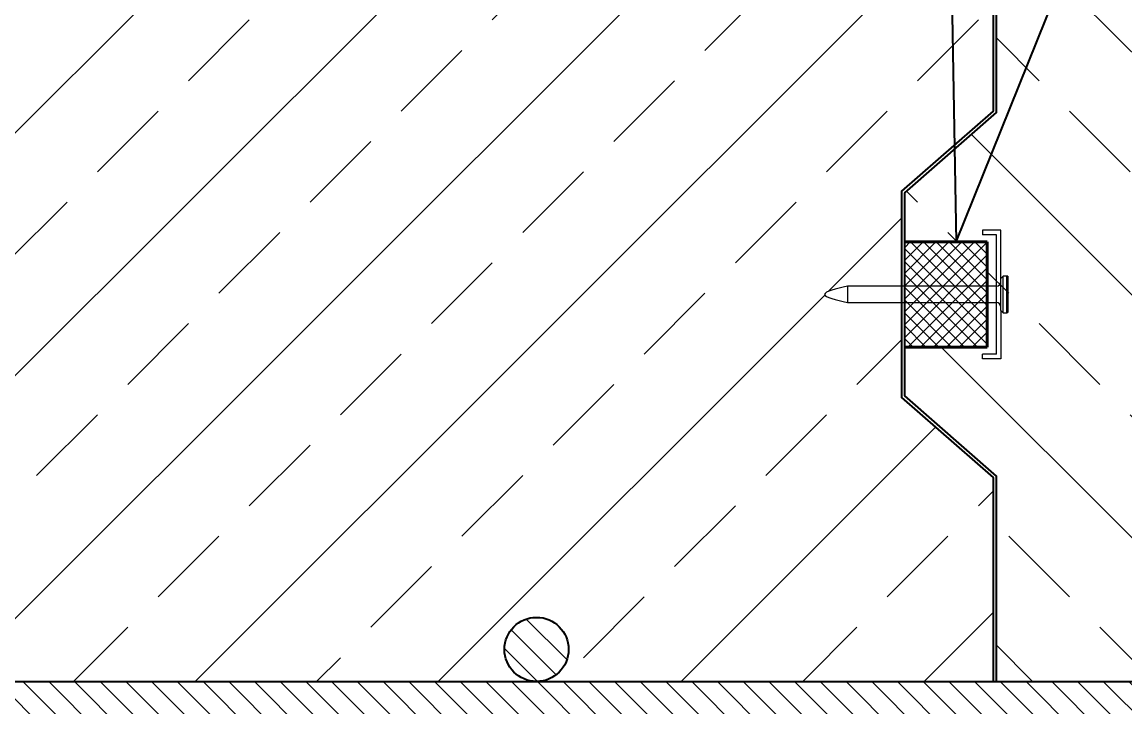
# Model space of a CAD drawing. Header units: millimetres. Extents: x 647 to 146539, y -131215 to 59.
# Drawn here: x 105423.5 to 105664.2, y -12245.2 to -12095.7 of the extents above; entities that cross this region are included whole.
import ezdxf
from ezdxf import colors
from ezdxf.entities.mleader import LeaderData, LeaderLine
from ezdxf.math import Vec2, Vec3

# ---------------------------------------------------------------- set-up
doc = ezdxf.new("R2010")
doc.units = ezdxf.units.MM
for name, color, linetype, lineweight in [('G-Cienka', 4, 'Continuous', 9), ('G-Elementy konstrukcyjne', 1, 'Continuous', 40), ('G-Kreskowanie', 9, 'Continuous', 5), ('G-Obrys', 3, 'Continuous', 20)]:
    doc.layers.add(name, color=color, linetype=linetype, lineweight=lineweight)
doc.layers.add('G-Prety', color=1, linetype='Continuous')
doc.styles.add('Arial-GG', font='arial.ttf')
pattern_1 = [(135, (102247.6074, -12835.266), (-2.80633, -2.80633), [])]

msp = doc.modelspace()

# ---------------------------------------------------------------- hatches: boundary and pattern name
at = {"layer": 'G-Kreskowanie'}
h = msp.add_hatch(dxfattribs=at)
h.set_pattern_fill('ANSI33', color=256, scale=150)
h.set_pattern_definition([(45, (-1494506.263, 725752.96), (-26.5165043, 26.5165043), []), (45, (-1494479.746, 725752.96), (-26.5165043, 26.5165043), [18.75, -9.375])])
edge = h.paths.add_edge_path()
edge.add_line((105263.85, -12239.67), (105263.85, -11947.67))
edge.add_line((105263.85, -11947.67), (105635.44, -11947.67))
edge.add_line((105635.44, -11947.67), (105635.44, -11990.17))
edge.add_line((105635.44, -11990.17), (105615.44, -12007.67))
edge.add_line((105615.44, -12007.67), (105615.44, -12028.37))
edge.add_line((105615.44, -12028.37), (105603.64, -12028.37))
edge.add_spline(control_points=[(105603.64, -12028.37), (105601.14, -12028.97), (105596.14, -12030.17), (105601.14, -12031.37), (105603.64, -12031.97)], knot_values=[0, 0, 0, 0, 0.5, 1, 1, 1, 1], degree=3, periodic=0)
edge.add_line((105603.64, -12031.97), (105615.44, -12031.97))
edge.add_line((105615.44, -12031.97), (105615.44, -12052.67))
edge.add_line((105615.44, -12052.67), (105635.44, -12070.17))
edge.add_line((105635.44, -12070.17), (105635.44, -12115.17))
edge.add_line((105635.44, -12115.17), (105615.44, -12132.67))
edge.add_line((105615.44, -12132.67), (105615.44, -12153.37))
edge.add_line((105615.44, -12153.37), (105603.64, -12153.37))
edge.add_spline(control_points=[(105603.64, -12153.37), (105601.14, -12153.97), (105596.14, -12155.17), (105601.14, -12156.37), (105603.64, -12156.97)], knot_values=[0, 0, 0, 0, 0.5, 1, 1, 1, 1], degree=3, periodic=0)
edge.add_line((105603.64, -12156.97), (105615.44, -12156.97))
edge.add_line((105615.44, -12156.97), (105615.44, -12177.67))
edge.add_line((105615.44, -12177.67), (105635.44, -12195.17))
edge.add_line((105635.44, -12195.17), (105635.44, -12239.67))
edge.add_line((105635.44, -12239.67), (105535.8, -12239.67))
edge.add_ellipse((105535.8, -12232.67), major_axis=(7, 0), ratio=1, start_angle=270, end_angle=360)
edge.add_ellipse((105535.8, -12232.67), major_axis=(7, 0), ratio=1, start_angle=0, end_angle=270)
edge.add_line((105535.8, -12239.67), (105335.8, -12239.67))
edge.add_ellipse((105335.8, -12232.67), major_axis=(7, 0), ratio=1, start_angle=270, end_angle=360)
edge.add_ellipse((105335.8, -12232.67), major_axis=(7, 0), ratio=1, start_angle=0, end_angle=270)
edge.add_line((105335.8, -12239.67), (105263.85, -12239.67))
h = msp.add_hatch(dxfattribs=at)
h.set_pattern_fill('ANSI33', color=256, scale=150, angle=90)
h.set_pattern_definition([(135, (-1494506.263, 725752.96), (-26.5165043, -26.5165043), []), (135, (-1494506.263, 725779.477), (-26.5165043, -26.5165043), [18.75, -9.375])])
h.paths.add_polyline_path([(105636.14, -12239.67), (105636.14, -12194.85), (105616.14, -12177.35), (105616.14, -12166.69), (105634.14, -12166.69), (105634.14, -12143.69), (105616.14, -12143.69), (105616.14, -12132.99), (105636.14, -12115.49), (105636.14, -12069.85), (105616.14, -12052.35), (105616.14, -12041.69), (105634.14, -12041.69), (105634.14, -12018.69), (105616.14, -12018.69), (105616.14, -12007.99), (105636.14, -11990.49), (105636.14, -11947.67), (106007.74, -11947.67), (106007.74, -12239.67), (105935.8, -12239.67, 0.414214), (105942.8, -12232.67, 2.414214), (105935.8, -12239.67), (105735.8, -12239.67, 0.414214), (105742.8, -12232.67, 2.414214), (105735.8, -12239.67)])
h.paths.add_polyline_path([(105832.79, -12237.55), (105848.1, -12237.55), (105848.1, -12165.18), (105832.79, -12165.18)], flags=24)
h = msp.add_hatch(dxfattribs=at)
h.set_pattern_fill('NET', color=256, scale=0.625, angle=315)
h.set_pattern_definition([(315, (105116.4525, -10826.0896), (1.403165, 1.403165), []), (45, (105116.4525, -10826.0896), (-1.403165, 1.403165), [])])
h.paths.add_polyline_path([(105634.14, -12166.69), (105634.14, -12143.69), (105616.14, -12143.69), (105616.14, -12166.69)])
h = msp.add_hatch(dxfattribs=at)
h.set_pattern_fill('ANSI31', color=256, scale=1.25, angle=90)
h.set_pattern_definition(pattern_1)
h.paths.add_polyline_path([(105542.8, -12232.67, -1), (105528.8, -12232.67, -1)], flags=17)
h = msp.add_hatch(dxfattribs=at)
h.set_pattern_fill('ANSI31', color=256, scale=1.25, angle=90)
h.set_pattern_definition(pattern_1)
h.paths.add_polyline_path([(106007.74, -12239.67), (105263.85, -12239.67), (105263.85, -12373.67), (105263.85, -12253.67), (106007.74, -12253.67)])

# ---------------------------------------------------------------- linework, layer by layer
at = {"layer": 'G-Cienka'}
for p, q in [((105637.14, -12141.17), (105633.14, -12141.17)), ((105633.14, -12141.17), (105633.14, -12142.17)), ((105637.14, -12151.69), (105637.14, -12141.17)), ((105636.14, -12142.17), (105633.14, -12142.17)), ((105636.14, -12168.22), (105636.14, -12142.17)), ((105637.64, -12151.17), (105637.14, -12151.67)), ((105637.64, -12159.17), (105637.64, -12151.17)), ((105638.44, -12151.17), (105637.64, -12151.17)), ((105638.44, -12151.39), (105638.44, -12151.17)), ((105638.44, -12151.2), (105638.44, -12151.99)), ((105638.44, -12151.28), (105638.44, -12151.2)), ((105638.64, -12151.2), (105638.44, -12151.2)), ((105638.44, -12151.2), (105638.64, -12151.2)), ((105638.44, -12151.2), (105638.44, -12151.23)), ((105638.44, -12151.97), (105638.44, -12151.23)), ((105638.64, -12151.23), (105638.44, -12151.23)), ((105638.64, -12151.28), (105638.44, -12151.28)), ((105638.44, -12152.08), (105638.44, -12151.28)), ((105638.44, -12151.39), (105638.44, -12151.3)), ((105638.44, -12151.3), (105638.64, -12151.3)), ((105638.44, -12151.3), (105638.44, -12152.1)), ((105638.44, -12151.47), (105638.44, -12151.39)), ((105638.64, -12151.39), (105638.44, -12151.39)), ((105638.44, -12151.39), (105638.64, -12151.39)), ((105638.44, -12152.19), (105638.44, -12151.39)), ((105638.44, -12151.47), (105638.44, -12151.89)), ((105638.44, -12151.47), (105638.64, -12151.47)), ((105638.44, -12151.47), (105638.64, -12151.47)), ((105638.44, -12151.47), (105638.44, -12151.56)), ((105638.44, -12151.47), (105638.44, -12152.21)), ((105638.44, -12151.86), (105638.44, -12151.56)), ((105638.64, -12151.56), (105638.44, -12151.56)), ((105638.64, -12151.2), (105638.64, -12151.99)), ((105638.64, -12151.28), (105638.64, -12151.2)), ((105638.64, -12151.2), (105638.64, -12151.2)), ((105638.64, -12151.97), (105638.64, -12151.23)), ((105638.64, -12151.47), (105638.64, -12151.23)), ((105638.64, -12152.08), (105638.64, -12151.28)), ((105638.64, -12151.39), (105638.64, -12151.3)), ((105638.64, -12151.3), (105638.64, -12152.1)), ((105638.64, -12151.39), (105638.64, -12151.39)), ((105638.64, -12152.19), (105638.64, -12151.39)), ((105638.64, -12151.47), (105638.64, -12151.89)), ((105638.64, -12151.47), (105638.64, -12151.88)), ((105638.64, -12151.47), (105638.64, -12152.21)), ((105638.64, -12151.86), (105638.64, -12151.56)), ((105638.64, -12151.82), (105638.64, -12151.56)), ((105636.14, -12153.37), (105603.64, -12153.37)), ((105603.64, -12153.37), (105603.64, -12156.97)), ((105637.14, -12158.67), (105637.14, -12151.69)), ((105638.44, -12151.82), (105638.44, -12151.86)), ((105638.44, -12151.82), (105638.64, -12151.82)), ((105638.44, -12151.82), (105638.44, -12151.99)), ((105638.44, -12151.86), (105638.64, -12151.86)), ((105638.44, -12152.01), (105638.44, -12151.88)), ((105638.64, -12151.88), (105638.44, -12151.88)), ((105638.44, -12152.29), (105638.44, -12151.88)), ((105638.64, -12151.89), (105638.44, -12151.89)), ((105638.44, -12151.89), (105638.44, -12151.97)), ((105638.44, -12151.97), (105638.64, -12151.97)), ((105638.64, -12151.99), (105638.44, -12151.99)), ((105638.64, -12151.99), (105638.44, -12151.99)), ((105638.44, -12151.99), (105638.44, -12152.08)), ((105638.44, -12152.06), (105638.44, -12151.99)), ((105638.44, -12152.01), (105638.64, -12152.01)), ((105638.44, -12152.01), (105638.44, -12152.31)), ((105638.44, -12152.86), (105638.44, -12152.06)), ((105638.64, -12152.06), (105638.44, -12152.06)), ((105638.44, -12152.08), (105638.44, -12152.88)), ((105638.44, -12152.17), (105638.44, -12152.08)), ((105638.44, -12152.08), (105638.64, -12152.08)), ((105638.44, -12152.08), (105638.64, -12152.08)), ((105638.64, -12152.1), (105638.44, -12152.1)), ((105638.44, -12152.1), (105638.44, -12152.19)), ((105638.44, -12152.12), (105638.44, -12152.77)), ((105638.44, -12152.12), (105638.64, -12152.12)), ((105638.44, -12152.12), (105638.44, -12152.33)), ((105638.44, -12152.97), (105638.44, -12152.17)), ((105638.64, -12152.17), (105638.44, -12152.17)), ((105638.44, -12152.19), (105638.44, -12152.99)), ((105638.44, -12152.28), (105638.44, -12152.19)), ((105638.44, -12152.19), (105638.64, -12152.19)), ((105638.44, -12152.19), (105638.64, -12152.19)), ((105638.64, -12152.21), (105638.44, -12152.21)), ((105638.44, -12152.21), (105638.44, -12152.29)), ((105638.44, -12153.07), (105638.44, -12152.28)), ((105638.64, -12152.28), (105638.44, -12152.28)), ((105638.44, -12152.29), (105638.64, -12152.29)), ((105638.44, -12152.3), (105638.44, -12153.09)), ((105638.44, -12152.38), (105638.44, -12152.3)), ((105638.44, -12152.3), (105638.64, -12152.3)), ((105638.64, -12152.31), (105638.44, -12152.31)), ((105638.44, -12152.31), (105638.44, -12152.36)), ((105638.44, -12152.75), (105638.44, -12152.33)), ((105638.64, -12152.33), (105638.44, -12152.33)), ((105638.44, -12152.58), (105638.44, -12152.36)), ((105638.64, -12152.36), (105638.44, -12152.36)), ((105638.44, -12153.18), (105638.44, -12152.38)), ((105638.64, -12152.38), (105638.44, -12152.38)), ((105638.44, -12152.41), (105638.44, -12153.2)), ((105638.44, -12152.41), (105638.64, -12152.41)), ((105638.44, -12152.49), (105638.44, -12152.41)), ((105638.44, -12153.29), (105638.44, -12152.49)), ((105638.64, -12152.49), (105638.44, -12152.49)), ((105638.44, -12152.51), (105638.44, -12153.31)), ((105638.44, -12152.58), (105638.44, -12152.51)), ((105638.44, -12152.51), (105638.64, -12152.51)), ((105638.44, -12152.58), (105638.64, -12152.58)), ((105638.44, -12152.72), (105638.64, -12152.72)), ((105638.44, -12152.72), (105638.44, -12152.9)), ((105638.44, -12152.72), (105638.44, -12152.75)), ((105638.44, -12153.39), (105638.44, -12152.74)), ((105638.44, -12152.99), (105638.44, -12152.74)), ((105638.64, -12152.74), (105638.44, -12152.74)), ((105638.44, -12152.75), (105638.64, -12152.75)), ((105638.44, -12152.77), (105638.44, -12152.86)), ((105638.64, -12152.77), (105638.44, -12152.77)), ((105638.44, -12152.86), (105638.64, -12152.86)), ((105638.44, -12152.88), (105638.44, -12152.97)), ((105638.64, -12152.88), (105638.44, -12152.88)), ((105638.64, -12152.9), (105638.44, -12152.9)), ((105638.44, -12152.95), (105638.44, -12152.9)), ((105638.64, -12152.95), (105638.44, -12152.95)), ((105638.44, -12153.75), (105638.44, -12152.95)), ((105638.44, -12152.97), (105638.44, -12153.77)), ((105638.44, -12152.97), (105638.64, -12152.97)), ((105638.44, -12152.97), (105638.64, -12152.97)), ((105638.44, -12153.06), (105638.44, -12152.97)), ((105638.44, -12152.99), (105638.44, -12153.42)), ((105638.44, -12152.99), (105638.64, -12152.99)), ((105638.44, -12152.99), (105638.44, -12153.07)), ((105638.64, -12152.99), (105638.44, -12152.99)), ((105638.44, -12153.85), (105638.44, -12153.06)), ((105638.64, -12153.06), (105638.44, -12153.06)), ((105638.44, -12153.07), (105638.64, -12153.07)), ((105638.44, -12153.08), (105638.44, -12153.87)), ((105638.44, -12153.08), (105638.64, -12153.08)), ((105638.44, -12153.16), (105638.44, -12153.08)), ((105638.44, -12153.09), (105638.44, -12153.18)), ((105638.64, -12153.09), (105638.44, -12153.09)), ((105638.44, -12153.96), (105638.44, -12153.16)), ((105638.64, -12153.16), (105638.44, -12153.16)), ((105638.44, -12153.18), (105638.64, -12153.18)), ((105638.44, -12153.19), (105638.44, -12153.98)), ((105638.44, -12153.19), (105638.64, -12153.19)), ((105638.44, -12153.27), (105638.44, -12153.19)), ((105638.44, -12153.2), (105638.44, -12153.29)), ((105638.64, -12153.2), (105638.44, -12153.2)), ((105638.44, -12154.07), (105638.44, -12153.27)), ((105638.64, -12153.27), (105638.44, -12153.27)), ((105638.44, -12153.29), (105638.44, -12154.09)), ((105638.44, -12153.29), (105638.64, -12153.29)), ((105638.44, -12153.29), (105638.64, -12153.29)), ((105638.44, -12153.38), (105638.44, -12153.29)), ((105638.44, -12153.31), (105638.44, -12153.39)), ((105638.64, -12153.31), (105638.44, -12153.31)), ((105638.44, -12154.17), (105638.44, -12153.38)), ((105638.64, -12153.38), (105638.44, -12153.38)), ((105638.44, -12153.39), (105638.64, -12153.39)), ((105638.44, -12153.4), (105638.44, -12154.2)), ((105638.44, -12153.4), (105638.64, -12153.4)), ((105638.44, -12153.49), (105638.44, -12153.4)), ((105638.44, -12153.42), (105638.44, -12153.45)), ((105638.64, -12153.42), (105638.44, -12153.42)), ((105638.64, -12153.45), (105638.44, -12153.45)), ((105638.44, -12153.66), (105638.44, -12153.45)), ((105638.44, -12154.28), (105638.44, -12153.49)), ((105638.64, -12153.49), (105638.44, -12153.49)), ((105638.44, -12153.51), (105638.44, -12154.3)), ((105638.44, -12153.51), (105638.64, -12153.51)), ((105638.44, -12153.59), (105638.44, -12153.51)), ((105638.44, -12154.39), (105638.44, -12153.59)), ((105638.64, -12153.59), (105638.44, -12153.59)), ((105638.44, -12153.61), (105638.44, -12154.41)), ((105638.44, -12153.61), (105638.64, -12153.61)), ((105638.44, -12153.66), (105638.44, -12153.61)), ((105638.44, -12153.66), (105638.64, -12153.66)), ((105638.44, -12153.67), (105638.44, -12153.86)), ((105638.44, -12153.67), (105638.64, -12153.67)), ((105638.44, -12153.67), (105638.44, -12153.75)), ((105638.44, -12153.75), (105638.64, -12153.75)), ((105638.44, -12153.77), (105638.44, -12153.85)), ((105638.64, -12153.77), (105638.44, -12153.77)), ((105638.44, -12153.85), (105638.64, -12153.85)), ((105638.64, -12153.86), (105638.44, -12153.86)), ((105638.44, -12153.94), (105638.44, -12153.86)), ((105638.44, -12153.87), (105638.44, -12155.64)), ((105638.44, -12153.87), (105638.44, -12154.65)), ((105638.44, -12153.87), (105638.64, -12153.87)), ((105638.44, -12153.87), (105638.44, -12153.96)), ((105638.64, -12153.87), (105638.44, -12153.87)), ((105638.44, -12154.74), (105638.44, -12153.94)), ((105638.64, -12153.94), (105638.44, -12153.94)), ((105638.44, -12153.96), (105638.64, -12153.96)), ((105638.44, -12153.97), (105638.44, -12154.76)), ((105638.44, -12154.05), (105638.44, -12153.97)), ((105638.44, -12153.97), (105638.64, -12153.97)), ((105638.44, -12153.98), (105638.44, -12154.07)), ((105638.64, -12153.98), (105638.44, -12153.98)), ((105638.64, -12151.82), (105638.64, -12151.86)), ((105638.64, -12152.29), (105638.64, -12151.88)), ((105638.64, -12151.89), (105638.64, -12151.97)), ((105638.64, -12152.12), (105638.64, -12151.99)), ((105638.64, -12151.99), (105638.64, -12152.08)), ((105638.64, -12152.06), (105638.64, -12151.99)), ((105638.64, -12152.01), (105638.64, -12152.31)), ((105638.64, -12152.01), (105638.64, -12152.36)), ((105638.64, -12152.86), (105638.64, -12152.06)), ((105638.64, -12152.08), (105638.64, -12152.88)), ((105638.64, -12152.17), (105638.64, -12152.08)), ((105638.64, -12152.1), (105638.64, -12152.19)), ((105638.64, -12152.12), (105638.64, -12152.77)), ((105638.64, -12152.97), (105638.64, -12152.17)), ((105638.64, -12152.19), (105638.64, -12152.99)), ((105638.64, -12152.28), (105638.64, -12152.19)), ((105638.64, -12152.21), (105638.64, -12152.29)), ((105638.64, -12153.07), (105638.64, -12152.28)), ((105638.64, -12152.3), (105638.64, -12153.09)), ((105638.64, -12152.38), (105638.64, -12152.3)), ((105638.64, -12152.31), (105638.64, -12152.36)), ((105638.64, -12152.72), (105638.64, -12152.33)), ((105638.64, -12152.75), (105638.64, -12152.33)), ((105638.64, -12153.18), (105638.64, -12152.38)), ((105638.64, -12152.41), (105638.64, -12153.2)), ((105638.64, -12152.49), (105638.64, -12152.41)), ((105638.64, -12153.29), (105638.64, -12152.49)), ((105638.64, -12152.51), (105638.64, -12153.31)), ((105638.64, -12152.58), (105638.64, -12152.51)), ((105638.64, -12152.58), (105638.64, -12152.74)), ((105638.64, -12152.72), (105638.64, -12152.75)), ((105638.64, -12153.39), (105638.64, -12152.74)), ((105638.64, -12152.77), (105638.64, -12152.86)), ((105638.64, -12152.88), (105638.64, -12152.97)), ((105638.64, -12153.67), (105638.64, -12152.9)), ((105638.64, -12152.95), (105638.64, -12152.9)), ((105638.64, -12153.75), (105638.64, -12152.95)), ((105638.64, -12152.97), (105638.64, -12153.77)), ((105638.64, -12153.06), (105638.64, -12152.97)), ((105638.64, -12152.99), (105638.64, -12153.45)), ((105638.64, -12152.99), (105638.64, -12153.42)), ((105638.64, -12152.99), (105638.64, -12153.07)), ((105638.64, -12153.85), (105638.64, -12153.06)), ((105638.64, -12153.08), (105638.64, -12153.87)), ((105638.64, -12153.16), (105638.64, -12153.08)), ((105638.64, -12153.09), (105638.64, -12153.18)), ((105638.64, -12153.96), (105638.64, -12153.16)), ((105638.64, -12153.19), (105638.64, -12153.98)), ((105638.64, -12153.27), (105638.64, -12153.19)), ((105638.64, -12153.2), (105638.64, -12153.29)), ((105638.64, -12154.07), (105638.64, -12153.27)), ((105638.64, -12153.29), (105638.64, -12154.09)), ((105638.64, -12153.38), (105638.64, -12153.29)), ((105638.64, -12153.31), (105638.64, -12153.39)), ((105638.64, -12154.17), (105638.64, -12153.38)), ((105638.64, -12153.4), (105638.64, -12154.2)), ((105638.64, -12153.49), (105638.64, -12153.4)), ((105638.64, -12153.42), (105638.64, -12153.45)), ((105638.64, -12154.28), (105638.64, -12153.49)), ((105638.64, -12153.51), (105638.64, -12154.3)), ((105638.64, -12153.59), (105638.64, -12153.51)), ((105638.64, -12154.39), (105638.64, -12153.59)), ((105638.64, -12153.61), (105638.64, -12154.41)), ((105638.64, -12153.66), (105638.64, -12153.61)), ((105638.64, -12153.66), (105638.64, -12154.49)), ((105638.64, -12153.67), (105638.64, -12153.75)), ((105638.64, -12153.77), (105638.64, -12153.85)), ((105638.64, -12153.87), (105638.64, -12153.86)), ((105638.64, -12153.94), (105638.64, -12153.86)), ((105638.64, -12153.87), (105638.64, -12154.65)), ((105638.64, -12153.87), (105638.64, -12153.96)), ((105638.64, -12154.74), (105638.64, -12153.94)), ((105638.64, -12153.97), (105638.64, -12154.76)), ((105638.64, -12154.05), (105638.64, -12153.97)), ((105638.64, -12153.98), (105638.64, -12154.07)), ((105638.44, -12154.85), (105638.44, -12154.05)), ((105638.64, -12154.05), (105638.44, -12154.05)), ((105638.44, -12154.07), (105638.44, -12154.87)), ((105638.44, -12154.07), (105638.64, -12154.07)), ((105638.44, -12154.07), (105638.64, -12154.07)), ((105638.44, -12154.16), (105638.44, -12154.07)), ((105638.44, -12154.09), (105638.44, -12154.17)), ((105638.64, -12154.09), (105638.44, -12154.09)), ((105638.44, -12154.95), (105638.44, -12154.16)), ((105638.64, -12154.16), (105638.44, -12154.16)), ((105638.44, -12154.17), (105638.64, -12154.17)), ((105638.44, -12154.18), (105638.44, -12154.98)), ((105638.44, -12154.18), (105638.64, -12154.18)), ((105638.44, -12154.27), (105638.44, -12154.18)), ((105638.44, -12154.2), (105638.44, -12154.28)), ((105638.64, -12154.2), (105638.44, -12154.2)), ((105638.44, -12155.06), (105638.44, -12154.27)), ((105638.64, -12154.27), (105638.44, -12154.27)), ((105638.44, -12154.28), (105638.64, -12154.28)), ((105638.44, -12154.29), (105638.44, -12155.08)), ((105638.44, -12154.29), (105638.64, -12154.29)), ((105638.44, -12154.37), (105638.44, -12154.29)), ((105638.44, -12154.3), (105638.44, -12154.39)), ((105638.64, -12154.3), (105638.44, -12154.3)), ((105638.44, -12155.17), (105638.44, -12154.37)), ((105638.64, -12154.37), (105638.44, -12154.37)), ((105638.44, -12154.39), (105638.44, -12155.19)), ((105638.44, -12154.39), (105638.64, -12154.39)), ((105638.44, -12154.39), (105638.64, -12154.39)), ((105638.44, -12154.48), (105638.44, -12154.39)), ((105638.44, -12154.41), (105638.44, -12154.49)), ((105638.64, -12154.41), (105638.44, -12154.41)), ((105638.44, -12155.28), (105638.44, -12154.48)), ((105638.64, -12154.48), (105638.44, -12154.48)), ((105638.64, -12154.49), (105638.44, -12154.49)), ((105638.44, -12154.69), (105638.44, -12154.49)), ((105638.44, -12154.5), (105638.44, -12155.3)), ((105638.44, -12154.5), (105638.64, -12154.5)), ((105638.44, -12154.59), (105638.44, -12154.5)), ((105638.44, -12155.38), (105638.44, -12154.59)), ((105638.64, -12154.59), (105638.44, -12154.59)), ((105638.44, -12154.61), (105638.44, -12155.4)), ((105638.44, -12154.61), (105638.64, -12154.61)), ((105638.44, -12154.69), (105638.44, -12154.61)), ((105638.44, -12154.65), (105638.44, -12154.74)), ((105638.64, -12154.65), (105638.44, -12154.65)), ((105638.44, -12154.69), (105638.64, -12154.69)), ((105638.44, -12156.47), (105638.44, -12154.71)), ((105638.44, -12155.49), (105638.44, -12154.71)), ((105638.64, -12154.71), (105638.44, -12154.71)), ((105638.44, -12154.74), (105638.64, -12154.74)), ((105638.44, -12154.76), (105638.44, -12154.85)), ((105638.64, -12154.76), (105638.44, -12154.76)), ((105638.44, -12154.94), (105638.44, -12154.85)), ((105638.44, -12154.85), (105638.44, -12155.64)), ((105638.44, -12154.85), (105638.64, -12154.85)), ((105638.44, -12154.85), (105638.64, -12154.85)), ((105638.44, -12154.87), (105638.44, -12154.95)), ((105638.64, -12154.87), (105638.44, -12154.87)), ((105638.44, -12155.73), (105638.44, -12154.94)), ((105638.64, -12154.94), (105638.44, -12154.94)), ((105638.44, -12154.95), (105638.64, -12154.95)), ((105638.44, -12154.96), (105638.44, -12155.76)), ((105638.44, -12154.96), (105638.64, -12154.96)), ((105638.44, -12155.05), (105638.44, -12154.96)), ((105638.44, -12154.98), (105638.44, -12155.06)), ((105638.64, -12154.98), (105638.44, -12154.98)), ((105638.44, -12155.84), (105638.44, -12155.05)), ((105638.64, -12155.05), (105638.44, -12155.05)), ((105638.44, -12155.06), (105638.64, -12155.06)), ((105638.44, -12155.07), (105638.44, -12155.86)), ((105638.44, -12155.15), (105638.44, -12155.07)), ((105638.44, -12155.07), (105638.64, -12155.07)), ((105638.44, -12155.08), (105638.44, -12155.17)), ((105638.64, -12155.08), (105638.44, -12155.08)), ((105638.44, -12155.95), (105638.44, -12155.15)), ((105638.64, -12155.15), (105638.44, -12155.15)), ((105638.44, -12155.17), (105638.44, -12155.97)), ((105638.44, -12155.17), (105638.64, -12155.17)), ((105638.44, -12155.26), (105638.44, -12155.17)), ((105638.44, -12155.17), (105638.64, -12155.17)), ((105638.64, -12155.19), (105638.44, -12155.19)), ((105638.44, -12155.19), (105638.44, -12155.28)), ((105638.44, -12156.06), (105638.44, -12155.26)), ((105638.64, -12155.26), (105638.44, -12155.26)), ((105638.44, -12155.28), (105638.44, -12156.08)), ((105638.44, -12155.28), (105638.64, -12155.28)), ((105638.44, -12155.37), (105638.44, -12155.28)), ((105638.44, -12155.28), (105638.64, -12155.28)), ((105638.64, -12155.3), (105638.44, -12155.3)), ((105638.44, -12155.3), (105638.44, -12155.38)), ((105638.44, -12156.16), (105638.44, -12155.37)), ((105638.64, -12155.37), (105638.44, -12155.37)), ((105638.44, -12155.38), (105638.64, -12155.38)), ((105638.44, -12155.39), (105638.44, -12156.18)), ((105638.44, -12155.47), (105638.44, -12155.39)), ((105638.44, -12155.39), (105638.64, -12155.39)), ((105638.44, -12155.4), (105638.44, -12155.49)), ((105638.64, -12155.4), (105638.44, -12155.4)), ((105638.44, -12156.27), (105638.44, -12155.47)), ((105638.64, -12155.47), (105638.44, -12155.47)), ((105638.44, -12155.49), (105638.64, -12155.49)), ((105638.44, -12155.5), (105638.44, -12156.29)), ((105638.44, -12155.5), (105638.64, -12155.5)), ((105638.44, -12155.58), (105638.44, -12155.5)), ((105638.44, -12156.38), (105638.44, -12155.58)), ((105638.64, -12155.58), (105638.44, -12155.58)), ((105638.44, -12155.6), (105638.44, -12156.4)), ((105638.44, -12155.6), (105638.64, -12155.6)), ((105638.44, -12155.69), (105638.44, -12155.6)), ((105638.64, -12155.64), (105638.44, -12155.64)), ((105638.44, -12155.65), (105638.44, -12155.73)), ((105638.44, -12155.65), (105638.44, -12155.85)), ((105638.44, -12155.65), (105638.64, -12155.65)), ((105638.44, -12156.47), (105638.44, -12155.69)), ((105638.64, -12155.69), (105638.44, -12155.69)), ((105638.44, -12155.73), (105638.64, -12155.73)), ((105638.44, -12155.76), (105638.44, -12155.84)), ((105638.64, -12155.76), (105638.44, -12155.76)), ((105638.44, -12155.84), (105638.64, -12155.84)), ((105638.44, -12155.93), (105638.44, -12155.85)), ((105638.64, -12155.85), (105638.44, -12155.85)), ((105638.64, -12155.86), (105638.44, -12155.86)), ((105638.44, -12155.86), (105638.44, -12155.95)), ((105638.44, -12156.73), (105638.44, -12155.93)), ((105638.64, -12155.93), (105638.44, -12155.93)), ((105638.44, -12155.95), (105638.64, -12155.95)), ((105638.44, -12155.95), (105638.64, -12155.95)), ((105638.44, -12155.95), (105638.44, -12156.75)), ((105638.44, -12156.04), (105638.44, -12155.95)), ((105638.44, -12155.97), (105638.44, -12156.06)), ((105638.64, -12155.97), (105638.44, -12155.97)), ((105638.64, -12156.04), (105638.44, -12156.04)), ((105638.44, -12156.84), (105638.44, -12156.04)), ((105638.44, -12156.15), (105638.44, -12156.06)), ((105638.44, -12156.06), (105638.64, -12156.06)), ((105638.44, -12156.06), (105638.44, -12156.86)), ((105638.44, -12156.06), (105638.64, -12156.06)), ((105638.64, -12156.08), (105638.44, -12156.08)), ((105638.44, -12156.08), (105638.44, -12156.16)), ((105638.64, -12156.15), (105638.44, -12156.15)), ((105638.44, -12156.94), (105638.44, -12156.15)), ((105638.44, -12156.16), (105638.64, -12156.16)), ((105638.44, -12156.17), (105638.44, -12156.96)), ((105638.44, -12156.17), (105638.64, -12156.17)), ((105638.44, -12156.25), (105638.44, -12156.17)), ((105638.44, -12156.18), (105638.44, -12156.27)), ((105638.64, -12156.18), (105638.44, -12156.18)), ((105638.44, -12157.05), (105638.44, -12156.25)), ((105638.64, -12156.25), (105638.44, -12156.25)), ((105638.44, -12156.27), (105638.64, -12156.27)), ((105638.44, -12156.28), (105638.44, -12157.07)), ((105638.44, -12156.36), (105638.44, -12156.28)), ((105638.44, -12156.28), (105638.64, -12156.28)), ((105638.44, -12156.29), (105638.44, -12156.38)), ((105638.64, -12156.29), (105638.44, -12156.29)), ((105638.44, -12157.16), (105638.44, -12156.36)), ((105638.64, -12156.36), (105638.44, -12156.36)), ((105638.44, -12156.38), (105638.44, -12157.18)), ((105638.44, -12156.38), (105638.64, -12156.38)), ((105638.44, -12156.38), (105638.64, -12156.38)), ((105638.44, -12156.47), (105638.44, -12156.38)), ((105638.44, -12156.4), (105638.44, -12156.48)), ((105638.64, -12156.4), (105638.44, -12156.4)), ((105638.64, -12154.85), (105638.64, -12154.05)), ((105638.64, -12154.07), (105638.64, -12154.87)), ((105638.64, -12154.16), (105638.64, -12154.07)), ((105638.64, -12154.09), (105638.64, -12154.17)), ((105638.64, -12154.95), (105638.64, -12154.16)), ((105638.64, -12154.18), (105638.64, -12154.98)), ((105638.64, -12154.27), (105638.64, -12154.18)), ((105638.64, -12154.2), (105638.64, -12154.28)), ((105638.64, -12155.06), (105638.64, -12154.27)), ((105638.64, -12154.29), (105638.64, -12155.08)), ((105638.64, -12154.37), (105638.64, -12154.29)), ((105638.64, -12154.3), (105638.64, -12154.39)), ((105638.64, -12155.17), (105638.64, -12154.37)), ((105638.64, -12154.39), (105638.64, -12155.19)), ((105638.64, -12154.48), (105638.64, -12154.39)), ((105638.64, -12154.41), (105638.64, -12154.49)), ((105638.64, -12155.28), (105638.64, -12154.48)), ((105638.64, -12154.5), (105638.64, -12155.3)), ((105638.64, -12154.59), (105638.64, -12154.5)), ((105638.64, -12155.38), (105638.64, -12154.59)), ((105638.64, -12154.61), (105638.64, -12155.4)), ((105638.64, -12154.69), (105638.64, -12154.61)), ((105638.64, -12154.65), (105638.64, -12154.74)), ((105638.64, -12154.69), (105638.64, -12154.71)), ((105638.64, -12155.49), (105638.64, -12154.71)), ((105638.64, -12154.76), (105638.64, -12154.85)), ((105638.64, -12154.94), (105638.64, -12154.85)), ((105638.64, -12154.85), (105638.64, -12155.64)), ((105638.64, -12154.87), (105638.64, -12154.95)), ((105638.64, -12155.73), (105638.64, -12154.94)), ((105638.64, -12154.96), (105638.64, -12155.76)), ((105638.64, -12155.05), (105638.64, -12154.96)), ((105638.64, -12154.98), (105638.64, -12155.06)), ((105638.64, -12155.84), (105638.64, -12155.05)), ((105638.64, -12155.07), (105638.64, -12155.86)), ((105638.64, -12155.15), (105638.64, -12155.07)), ((105638.64, -12155.08), (105638.64, -12155.17)), ((105638.64, -12155.95), (105638.64, -12155.15)), ((105638.64, -12155.17), (105638.64, -12155.97)), ((105638.64, -12155.26), (105638.64, -12155.17)), ((105638.64, -12155.19), (105638.64, -12155.28)), ((105638.64, -12156.06), (105638.64, -12155.26)), ((105638.64, -12155.28), (105638.64, -12156.08)), ((105638.64, -12155.37), (105638.64, -12155.28)), ((105638.64, -12155.3), (105638.64, -12155.38)), ((105638.64, -12156.16), (105638.64, -12155.37)), ((105638.64, -12155.39), (105638.64, -12156.18)), ((105638.64, -12155.47), (105638.64, -12155.39)), ((105638.64, -12155.4), (105638.64, -12155.49)), ((105638.64, -12156.27), (105638.64, -12155.47)), ((105638.64, -12155.5), (105638.64, -12156.29)), ((105638.64, -12155.58), (105638.64, -12155.5)), ((105638.64, -12156.38), (105638.64, -12155.58)), ((105638.64, -12155.6), (105638.64, -12156.4)), ((105638.64, -12155.69), (105638.64, -12155.6)), ((105638.64, -12155.65), (105638.64, -12155.64)), ((105638.64, -12155.65), (105638.64, -12155.73)), ((105638.64, -12156.47), (105638.64, -12155.69)), ((105638.64, -12155.76), (105638.64, -12155.84)), ((105638.64, -12156.68), (105638.64, -12155.85)), ((105638.64, -12155.93), (105638.64, -12155.85)), ((105638.64, -12155.86), (105638.64, -12155.95)), ((105638.64, -12156.73), (105638.64, -12155.93)), ((105638.64, -12155.95), (105638.64, -12156.75)), ((105638.64, -12156.04), (105638.64, -12155.95)), ((105638.64, -12155.97), (105638.64, -12156.06)), ((105638.64, -12156.84), (105638.64, -12156.04)), ((105638.64, -12156.15), (105638.64, -12156.06)), ((105638.64, -12156.06), (105638.64, -12156.86)), ((105638.64, -12156.08), (105638.64, -12156.16)), ((105638.64, -12156.94), (105638.64, -12156.15)), ((105638.64, -12156.17), (105638.64, -12156.96)), ((105638.64, -12156.25), (105638.64, -12156.17)), ((105638.64, -12156.18), (105638.64, -12156.27)), ((105638.64, -12157.05), (105638.64, -12156.25)), ((105638.64, -12156.28), (105638.64, -12157.07)), ((105638.64, -12156.36), (105638.64, -12156.28)), ((105638.64, -12156.29), (105638.64, -12156.38)), ((105638.64, -12157.16), (105638.64, -12156.36)), ((105638.64, -12156.38), (105638.64, -12157.18)), ((105638.64, -12156.47), (105638.64, -12156.38)), ((105638.64, -12156.4), (105638.64, -12156.48)), ((105603.64, -12156.97), (105636.14, -12156.97)), ((105637.14, -12158.67), (105637.64, -12159.17)), ((105637.14, -12158.7), (105637.14, -12169.22)), ((105638.44, -12157.26), (105638.44, -12156.47)), ((105638.64, -12156.47), (105638.44, -12156.47)), ((105638.44, -12156.47), (105638.64, -12156.47)), ((105638.64, -12156.48), (105638.44, -12156.48)), ((105638.44, -12156.68), (105638.44, -12156.48)), ((105638.44, -12156.49), (105638.44, -12157.29)), ((105638.44, -12156.49), (105638.64, -12156.49)), ((105638.44, -12156.58), (105638.44, -12156.49)), ((105638.44, -12157.37), (105638.44, -12156.58)), ((105638.64, -12156.58), (105638.44, -12156.58)), ((105638.44, -12156.6), (105638.44, -12157.39)), ((105638.44, -12156.6), (105638.64, -12156.6)), ((105638.44, -12156.68), (105638.44, -12156.6)), ((105638.44, -12156.68), (105638.44, -12156.73)), ((105638.44, -12156.68), (105638.44, -12156.89)), ((105638.44, -12156.68), (105638.64, -12156.68)), ((105638.44, -12156.68), (105638.64, -12156.68)), ((105638.44, -12156.73), (105638.64, -12156.73)), ((105638.64, -12156.75), (105638.44, -12156.75)), ((105638.44, -12156.75), (105638.44, -12156.84)), ((105638.44, -12156.84), (105638.64, -12156.84)), ((105638.44, -12156.86), (105638.44, -12156.94)), ((105638.64, -12156.86), (105638.44, -12156.86)), ((105638.44, -12156.93), (105638.44, -12156.89)), ((105638.64, -12156.89), (105638.44, -12156.89)), ((105638.44, -12157.35), (105638.44, -12156.93)), ((105638.64, -12156.93), (105638.44, -12156.93)), ((105638.44, -12156.94), (105638.64, -12156.94)), ((105638.44, -12156.95), (105638.44, -12157.6)), ((105638.44, -12157.03), (105638.44, -12156.95)), ((105638.44, -12156.95), (105638.64, -12156.95)), ((105638.44, -12156.96), (105638.44, -12157.05)), ((105638.64, -12156.96), (105638.44, -12156.96)), ((105638.44, -12157.83), (105638.44, -12157.03)), ((105638.64, -12157.03), (105638.44, -12157.03)), ((105638.44, -12157.05), (105638.64, -12157.05)), ((105638.44, -12157.06), (105638.44, -12157.85)), ((105638.44, -12157.06), (105638.64, -12157.06)), ((105638.44, -12157.14), (105638.44, -12157.06)), ((105638.64, -12157.07), (105638.44, -12157.07)), ((105638.44, -12157.07), (105638.44, -12157.16)), ((105638.44, -12157.94), (105638.44, -12157.14)), ((105638.64, -12157.14), (105638.44, -12157.14)), ((105638.44, -12157.16), (105638.44, -12157.96)), ((105638.44, -12157.25), (105638.44, -12157.16)), ((105638.44, -12157.16), (105638.64, -12157.16)), ((105638.44, -12157.16), (105638.64, -12157.16)), ((105638.64, -12157.18), (105638.44, -12157.18)), ((105638.44, -12157.18), (105638.44, -12157.26)), ((105638.44, -12158.04), (105638.44, -12157.25)), ((105638.64, -12157.25), (105638.44, -12157.25)), ((105638.44, -12157.26), (105638.64, -12157.26)), ((105638.44, -12157.27), (105638.44, -12158.07)), ((105638.44, -12157.36), (105638.44, -12157.27)), ((105638.44, -12157.27), (105638.64, -12157.27)), ((105638.64, -12157.29), (105638.44, -12157.29)), ((105638.44, -12157.29), (105638.44, -12157.37)), ((105638.44, -12157.35), (105638.44, -12157.6)), ((105638.44, -12157.35), (105638.64, -12157.35)), ((105638.44, -12158.15), (105638.44, -12157.36)), ((105638.64, -12157.36), (105638.44, -12157.36)), ((105638.44, -12157.37), (105638.64, -12157.37)), ((105638.44, -12157.46), (105638.44, -12157.38)), ((105638.44, -12157.38), (105638.64, -12157.38)), ((105638.44, -12157.38), (105638.44, -12158.17)), ((105638.44, -12157.39), (105638.44, -12157.44)), ((105638.64, -12157.39), (105638.44, -12157.39)), ((105638.64, -12157.44), (105638.44, -12157.44)), ((105638.44, -12157.62), (105638.44, -12157.44)), ((105638.44, -12158.26), (105638.44, -12157.46)), ((105638.64, -12157.46), (105638.44, -12157.46)), ((105638.44, -12157.57), (105638.44, -12157.48)), ((105638.44, -12157.48), (105638.64, -12157.48)), ((105638.44, -12157.48), (105638.44, -12158.28)), ((105638.44, -12158.22), (105638.44, -12157.57)), ((105638.64, -12157.57), (105638.44, -12157.57)), ((105638.44, -12157.59), (105638.44, -12158.02)), ((105638.44, -12157.59), (105638.64, -12157.59)), ((105638.44, -12157.62), (105638.44, -12157.59)), ((105638.64, -12157.6), (105638.44, -12157.6)), ((105638.44, -12157.62), (105638.64, -12157.62)), ((105638.44, -12157.76), (105638.44, -12157.98)), ((105638.44, -12157.76), (105638.44, -12157.83)), ((105638.44, -12157.76), (105638.64, -12157.76)), ((105638.44, -12157.83), (105638.64, -12157.83)), ((105638.64, -12157.85), (105638.44, -12157.85)), ((105638.44, -12157.85), (105638.44, -12157.94)), ((105638.44, -12157.94), (105638.64, -12157.94)), ((105638.44, -12157.96), (105638.44, -12158.04)), ((105638.64, -12157.96), (105638.44, -12157.96)), ((105638.44, -12158.03), (105638.44, -12157.98)), ((105638.64, -12157.98), (105638.44, -12157.98)), ((105638.44, -12158.22), (105638.44, -12158.02)), ((105638.64, -12158.02), (105638.44, -12158.02)), ((105638.64, -12158.03), (105638.44, -12158.03)), ((105638.44, -12158.33), (105638.44, -12158.03)), ((105638.44, -12158.04), (105638.64, -12158.04)), ((105638.44, -12158.05), (105638.44, -12158.47)), ((105638.44, -12158.14), (105638.44, -12158.05)), ((105638.44, -12158.05), (105638.64, -12158.05)), ((105638.64, -12158.07), (105638.44, -12158.07)), ((105638.44, -12158.07), (105638.44, -12158.15)), ((105638.44, -12158.88), (105638.44, -12158.14)), ((105638.64, -12158.14), (105638.44, -12158.14)), ((105638.44, -12158.15), (105638.64, -12158.15)), ((105638.44, -12158.16), (105638.44, -12158.95)), ((105638.44, -12158.24), (105638.44, -12158.16)), ((105638.44, -12158.16), (105638.64, -12158.16)), ((105638.44, -12158.17), (105638.44, -12158.26)), ((105638.64, -12158.17), (105638.44, -12158.17)), ((105638.44, -12158.22), (105638.64, -12158.22)), ((105638.44, -12159.04), (105638.44, -12158.24)), ((105638.64, -12158.24), (105638.44, -12158.24)), ((105638.44, -12158.35), (105638.44, -12158.26)), ((105638.44, -12158.26), (105638.44, -12159.06)), ((105638.44, -12158.26), (105638.64, -12158.26)), ((105638.44, -12158.26), (105638.64, -12158.26)), ((105638.44, -12158.28), (105638.44, -12158.35)), ((105638.64, -12158.28), (105638.44, -12158.28)), ((105638.44, -12158.33), (105638.44, -12158.47)), ((105638.44, -12158.33), (105638.64, -12158.33)), ((105638.44, -12159.14), (105638.44, -12158.35)), ((105638.64, -12158.35), (105638.44, -12158.35)), ((105638.64, -12158.35), (105638.44, -12158.35)), ((105638.44, -12158.52), (105638.44, -12158.35)), ((105638.44, -12158.37), (105638.44, -12159.11)), ((105638.44, -12158.37), (105638.64, -12158.37)), ((105638.44, -12158.46), (105638.44, -12158.37)), ((105638.64, -12158.46), (105638.44, -12158.46)), ((105638.44, -12158.87), (105638.44, -12158.46)), ((105638.64, -12158.47), (105638.44, -12158.47)), ((105638.44, -12158.48), (105638.64, -12158.48)), ((105638.44, -12158.52), (105638.44, -12158.48)), ((105638.44, -12158.48), (105638.44, -12158.78)), ((105638.44, -12158.52), (105638.64, -12158.52)), ((105638.64, -12158.78), (105638.44, -12158.78)), ((105638.44, -12158.87), (105638.44, -12158.78)), ((105638.64, -12157.26), (105638.64, -12156.47)), ((105638.64, -12156.47), (105638.64, -12156.48)), ((105638.64, -12156.49), (105638.64, -12157.29)), ((105638.64, -12156.58), (105638.64, -12156.49)), ((105638.64, -12157.37), (105638.64, -12156.58)), ((105638.64, -12156.6), (105638.64, -12157.39)), ((105638.64, -12156.68), (105638.64, -12156.6)), ((105638.64, -12156.68), (105638.64, -12157.44)), ((105638.64, -12156.68), (105638.64, -12156.73)), ((105638.64, -12156.75), (105638.64, -12156.84)), ((105638.64, -12156.86), (105638.64, -12156.94)), ((105638.64, -12157.35), (105638.64, -12156.89)), ((105638.64, -12156.93), (105638.64, -12156.89)), ((105638.64, -12157.35), (105638.64, -12156.93)), ((105638.64, -12156.95), (105638.64, -12157.6)), ((105638.64, -12157.03), (105638.64, -12156.95)), ((105638.64, -12156.96), (105638.64, -12157.05)), ((105638.64, -12157.83), (105638.64, -12157.03)), ((105638.64, -12157.06), (105638.64, -12157.85)), ((105638.64, -12157.14), (105638.64, -12157.06)), ((105638.64, -12157.07), (105638.64, -12157.16)), ((105638.64, -12157.94), (105638.64, -12157.14)), ((105638.64, -12157.16), (105638.64, -12157.96)), ((105638.64, -12157.25), (105638.64, -12157.16)), ((105638.64, -12157.18), (105638.64, -12157.26)), ((105638.64, -12158.04), (105638.64, -12157.25)), ((105638.64, -12157.27), (105638.64, -12158.07)), ((105638.64, -12157.36), (105638.64, -12157.27)), ((105638.64, -12157.29), (105638.64, -12157.37)), ((105638.64, -12158.15), (105638.64, -12157.36)), ((105638.64, -12157.46), (105638.64, -12157.38)), ((105638.64, -12157.38), (105638.64, -12158.17)), ((105638.64, -12157.39), (105638.64, -12157.44)), ((105638.64, -12158.26), (105638.64, -12157.46)), ((105638.64, -12157.57), (105638.64, -12157.48)), ((105638.64, -12157.48), (105638.64, -12158.28)), ((105638.64, -12158.22), (105638.64, -12157.57)), ((105638.64, -12157.59), (105638.64, -12158.02)), ((105638.64, -12157.62), (105638.64, -12157.59)), ((105638.64, -12157.76), (105638.64, -12157.6)), ((105638.64, -12157.62), (105638.64, -12158.02)), ((105638.64, -12157.76), (105638.64, -12157.83)), ((105638.64, -12157.85), (105638.64, -12157.94)), ((105638.64, -12157.96), (105638.64, -12158.04)), ((105638.64, -12158.03), (105638.64, -12157.98)), ((105638.64, -12158.33), (105638.64, -12157.98)), ((105638.64, -12158.33), (105638.64, -12158.03)), ((105638.64, -12158.05), (105638.64, -12158.47)), ((105638.64, -12158.14), (105638.64, -12158.05)), ((105638.64, -12158.07), (105638.64, -12158.15)), ((105638.64, -12158.88), (105638.64, -12158.14)), ((105638.64, -12158.16), (105638.64, -12158.95)), ((105638.64, -12158.24), (105638.64, -12158.16)), ((105638.64, -12158.17), (105638.64, -12158.26)), ((105638.64, -12158.22), (105638.64, -12158.35)), ((105638.64, -12159.04), (105638.64, -12158.24)), ((105638.64, -12158.35), (105638.64, -12158.26)), ((105638.64, -12158.26), (105638.64, -12159.06)), ((105638.64, -12158.28), (105638.64, -12158.35)), ((105638.64, -12159.14), (105638.64, -12158.35)), ((105638.64, -12158.37), (105638.64, -12159.11)), ((105638.64, -12158.46), (105638.64, -12158.37)), ((105638.64, -12158.87), (105638.64, -12158.46)), ((105638.64, -12158.88), (105638.64, -12158.47)), ((105638.64, -12158.52), (105638.64, -12158.48)), ((105638.64, -12158.48), (105638.64, -12158.78)), ((105638.64, -12158.52), (105638.64, -12158.78)), ((105637.64, -12159.17), (105638.44, -12159.17)), ((105638.44, -12158.87), (105638.64, -12158.87)), ((105638.44, -12158.88), (105638.44, -12158.95)), ((105638.44, -12158.88), (105638.64, -12158.88)), ((105638.44, -12158.95), (105638.44, -12159.17)), ((105638.44, -12158.95), (105638.44, -12159.04)), ((105638.44, -12158.95), (105638.64, -12158.95)), ((105638.64, -12158.95), (105638.44, -12158.95)), ((105638.44, -12159.04), (105638.64, -12159.04)), ((105638.44, -12159.06), (105638.44, -12159.14)), ((105638.64, -12159.06), (105638.44, -12159.06)), ((105638.44, -12159.14), (105638.44, -12159.11)), ((105638.64, -12159.11), (105638.44, -12159.11)), ((105638.64, -12159.14), (105638.44, -12159.14)), ((105638.44, -12159.14), (105638.64, -12159.14)), ((105638.64, -12158.87), (105638.64, -12159.11)), ((105638.64, -12158.95), (105638.64, -12159.04)), ((105638.64, -12158.95), (105638.64, -12158.95)), ((105638.64, -12159.06), (105638.64, -12159.14)), ((105638.64, -12159.14), (105638.64, -12159.14)), ((105636.14, -12168.22), (105633.14, -12168.22)), ((105633.14, -12169.22), (105633.14, -12168.22)), ((105637.14, -12169.22), (105633.14, -12169.22))]:
    msp.add_line(p, q, dxfattribs=at)
for centre, start, end in [((105636.14, -12152.37), 270.0015, 359.9985), ((105636.14, -12157.97), 0.0015, 89.9985)]:
    msp.add_arc(centre, 1, start, end, dxfattribs=at)
msp.add_open_spline([(105603.64, -12153.37), (105601.14, -12153.97), (105596.14, -12155.17), (105601.14, -12156.37), (105603.64, -12156.97)], degree=3, dxfattribs=at)
at = {"layer": 'G-Elementy konstrukcyjne', "ltscale": 2}
for p, q in [((105634.14, -12143.69), (105616.14, -12143.69)), ((105634.14, -12166.69), (105634.14, -12143.69)), ((105616.14, -12166.69), (105634.14, -12166.69))]:
    msp.add_line(p, q, dxfattribs=at)
at = {"layer": 'G-Obrys', "color": 3, "lineweight": 25}
for points in [[(105635.44, -11947.67), (105635.44, -11990.17), (105615.44, -12007.67), (105615.44, -12052.67), (105635.44, -12070.17), (105635.44, -12115.17), (105615.44, -12132.67), (105615.44, -12177.67), (105635.44, -12195.17), (105635.44, -12239.67)], [(105636.14, -12239.67), (105636.14, -12194.85), (105616.14, -12177.35), (105616.14, -12132.99), (105636.14, -12115.49), (105636.14, -12069.85), (105616.14, -12052.35), (105616.14, -12007.99), (105636.14, -11990.49), (105636.14, -11947.67)]]:
    msp.add_lwpolyline(points, dxfattribs=at)
at = {"layer": 'G-Prety', "ltscale": 100}
msp.add_lwpolyline([(105263.85, -12239.67), (106007.74, -12239.67)], dxfattribs=at)
msp.add_circle((105535.8, -12232.67), 7, dxfattribs=at)

# ---------------------------------------------------------------- leaders
at = {"layer": 'G-Cienka', "ltscale": 0.8}
ml = msp.add_multileader_mtext('Standard', dxfattribs=at)
ml.set_content('{\\fArial|b0|i0|c0|p34;Uszczelniająca taśma pęczeniejąca\\Pnp. FORBENT typ S 18x23}', color=2, style='Arial-GG')
ml.set_leader_properties(color=4)
ml.build(insert=Vec2(0, 0))
ml.multileader.update_dxf_attribs({"text_left_attachment_type": 5, "text_right_attachment_type": 5, "text_bottom_attachment_type": 0, "dogleg_length": 10, "arrow_head_size": 20})
ctx = ml.context
ctx.base_point, ctx.char_height, ctx.arrow_head_size, ctx.landing_gap_size, ctx.plane_origin = Vec3(105746.69, -11852.13), 10, 20, 5, Vec3(95857.52, 85707.04)
ctx.left_attachment, ctx.right_attachment = 5, 5
notes = []
notes.append((ctx, [(0, (1, 1, 0), (105744.48, -11852.13), (1, 0), 2.21, [(1, [(105625.14, -12018.69), (105627.4, -12143.69)], 0, [])])]))
ctx.mtext.insert, ctx.mtext.defined_height, ctx.mtext.line_spacing_style, ctx.mtext.flow_direction = Vec3(105751.69, -11822.13), 60, 2, 5
for ctx, leaders in notes:
    for number, flags, end, landing, length, lines in leaders:
        leader = LeaderData()
        leader.index, (leader.has_last_leader_line, leader.has_dogleg_vector, leader.attachment_direction) = number, flags
        leader.last_leader_point, leader.dogleg_vector, leader.dogleg_length = Vec3(end), Vec3(landing), length
        for number, points, colour, breaks in lines:
            line = LeaderLine()
            line.index, line.vertices, line.color, line.breaks = number, Vec3.list(points), colors.encode_raw_color(colour), breaks
            leader.lines.append(line)
        ctx.leaders.append(leader)

doc.saveas('drawing.dxf')
